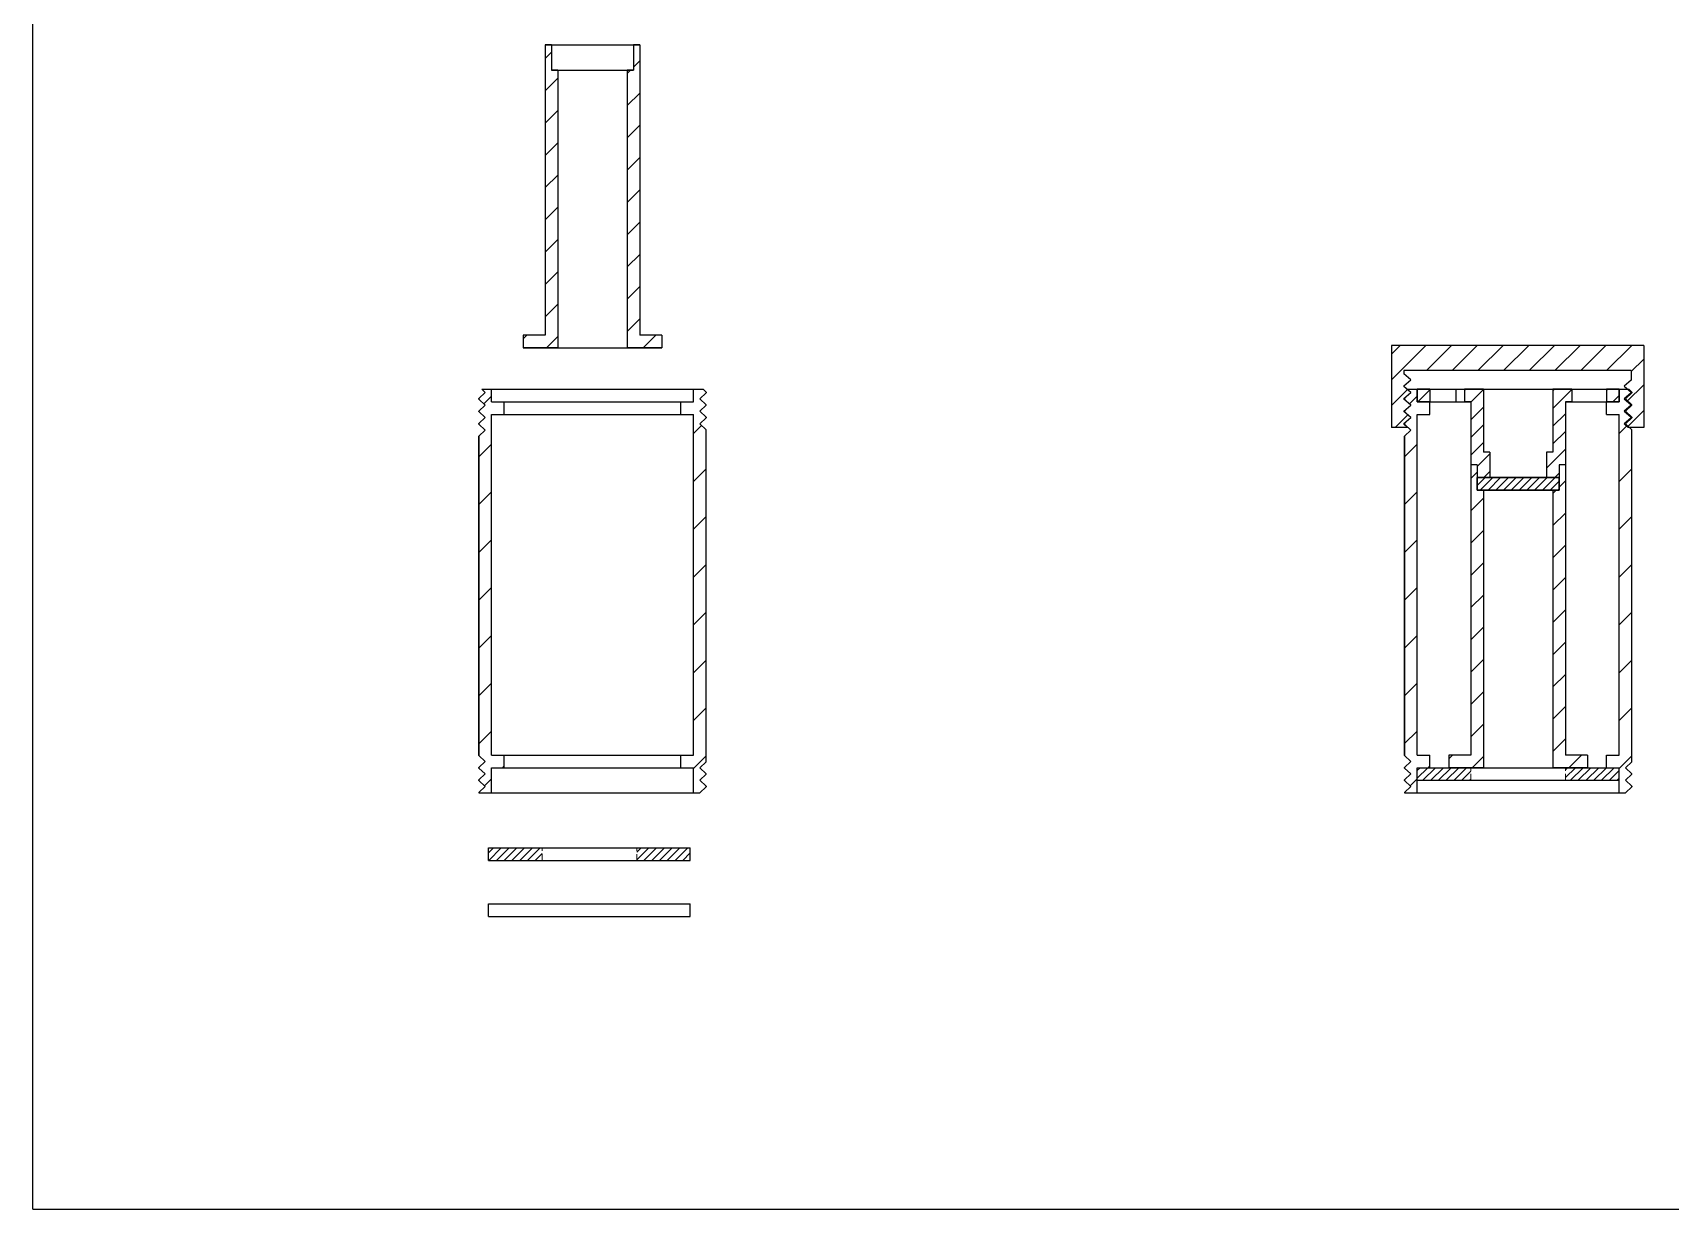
# Model space of a CAD drawing. Header units: inches. Extents: x 0 to 2200, y 53 to 755.
# Drawn here: x 1434.8 to 1694.4, y 56.2 to 242.7 of the extents above; entities that cross this region are included whole.
import ezdxf

# ---------------------------------------------------------------- set-up
doc = ezdxf.new("R2010")
doc.units = ezdxf.units.IN
doc.header["$MEASUREMENT"] = 0
doc.linetypes.add('DASHEDX2', pattern=[1.5, 1, -0.5])
doc.layers.add('02___PRT_ALL_AXES', color=7, linetype='Continuous')
doc.layers.add('hidden lines', color=7, linetype='DASHEDX2', lineweight=13)
doc.layers.add('Outlines', color=7, linetype='Continuous', lineweight=30)

msp = doc.modelspace()

# ---------------------------------------------------------------- hatches: boundary and pattern name
at = {"linetype": 'Continuous'}
h = msp.add_hatch(dxfattribs=at)
h.set_pattern_fill('E', color=2, scale=3.617123, angle=45, style=0, pattern_type=0)
h.set_pattern_definition([(45, (1327.2212, 44.6666), (-2.557692, 2.557692), [])])
edge = h.paths.add_edge_path()
edge.add_line((1530.06, 236.79), (1529.06, 236.79))
edge.add_line((1530.06, 240.79), (1530.06, 236.79))
edge.add_line((1531.06, 240.79), (1530.06, 240.79))
edge.add_line((1531.06, 240.79), (1531.06, 194.79))
edge.add_line((1534.56, 194.79), (1531.06, 194.79))
edge.add_line((1534.56, 194.79), (1534.56, 192.79))
edge.add_line((1534.56, 192.79), (1529.06, 192.79))
edge.add_line((1529.06, 194.79), (1529.06, 192.79))
edge.add_line((1529.06, 236.79), (1529.06, 194.79))
edge = h.paths.add_edge_path()
edge.add_line((1518.06, 236.79), (1517.06, 236.79))
edge.add_line((1518.06, 236.79), (1518.06, 194.79))
edge.add_line((1518.06, 194.79), (1518.06, 192.79))
edge.add_line((1518.06, 192.79), (1512.56, 192.79))
edge.add_line((1512.56, 194.79), (1512.56, 192.79))
edge.add_line((1516.06, 194.79), (1512.56, 194.79))
edge.add_line((1516.06, 240.79), (1516.06, 194.79))
edge.add_line((1517.06, 240.79), (1516.06, 240.79))
edge.add_line((1517.06, 240.79), (1517.06, 236.79))
h = msp.add_hatch(dxfattribs=at)
h.set_pattern_fill('A', color=2, scale=2.88282, angle=45, style=0, pattern_type=0)
h.set_pattern_definition([(45, (1452.5517, -14.0047), (-2.038462, 2.038462), [])])
edge = h.paths.add_edge_path()
edge.add_line((1690.16, 193.15), (1650.16, 193.15))
edge.add_line((1690.16, 193.15), (1690.16, 180.15))
edge.add_line((1690.16, 180.15), (1687.7, 180.15))
edge.add_line((1687.06, 180.7), (1687.7, 180.15))
edge.add_line((1688.16, 181.65), (1687.06, 180.7))
edge.add_line((1688.16, 181.75), (1688.16, 181.65))
edge.add_line((1687.06, 182.7), (1688.16, 181.75))
edge.add_line((1688.16, 183.65), (1687.06, 182.7))
edge.add_line((1688.16, 183.75), (1688.16, 183.65))
edge.add_line((1687.06, 184.7), (1688.16, 183.75))
edge.add_line((1688.16, 185.65), (1687.06, 184.7))
edge.add_line((1688.16, 185.75), (1688.16, 185.65))
edge.add_line((1687.06, 186.7), (1688.16, 185.75))
edge.add_line((1688.16, 187.65), (1687.06, 186.7))
edge.add_line((1688.16, 189.15), (1688.16, 187.65))
edge.add_line((1688.16, 189.15), (1652.16, 189.15))
edge.add_line((1652.16, 189.15), (1652.16, 188.65))
edge.add_line((1653.26, 187.7), (1652.16, 188.65))
edge.add_line((1652.16, 186.75), (1653.26, 187.7))
edge.add_line((1652.16, 186.75), (1652.16, 186.65))
edge.add_line((1653.26, 185.7), (1652.16, 186.65))
edge.add_line((1652.16, 184.75), (1653.26, 185.7))
edge.add_line((1652.16, 184.75), (1652.16, 184.65))
edge.add_line((1653.26, 183.7), (1652.16, 184.65))
edge.add_line((1652.16, 182.75), (1653.26, 183.7))
edge.add_line((1652.16, 182.75), (1652.16, 182.65))
edge.add_line((1653.26, 181.7), (1652.16, 182.65))
edge.add_line((1652.16, 180.75), (1653.26, 181.7))
edge.add_line((1652.16, 180.75), (1652.16, 180.65))
edge.add_line((1652.74, 180.15), (1652.16, 180.65))
edge.add_line((1652.74, 180.15), (1650.16, 180.15))
edge.add_line((1650.16, 193.15), (1650.16, 180.15))
h = msp.add_hatch(dxfattribs=at)
h.set_pattern_fill('C', color=2, scale=5.361845, angle=45, style=0, pattern_type=0)
h.set_pattern_definition([(45, (1299.2737, 7.13), (-3.7914, 3.7914), [])])
edge = h.paths.add_edge_path()
edge.add_line((1505.56, 122.2), (1507.56, 122.2))
edge.add_line((1505.56, 122.25), (1505.56, 122.2))
edge.add_line((1506.56, 123.2), (1505.56, 122.25))
edge.add_line((1505.56, 124.15), (1506.56, 123.2))
edge.add_line((1505.56, 124.15), (1505.56, 124.25))
edge.add_line((1506.56, 125.2), (1505.56, 124.25))
edge.add_line((1505.56, 126.15), (1506.56, 125.2))
edge.add_line((1505.56, 126.15), (1505.56, 126.25))
edge.add_line((1506.56, 127.2), (1505.56, 126.25))
edge.add_line((1505.56, 128.15), (1506.56, 127.2))
edge.add_line((1505.56, 128.15), (1505.56, 178.75))
edge.add_line((1506.56, 179.7), (1505.56, 178.75))
edge.add_line((1505.56, 180.65), (1506.56, 179.7))
edge.add_line((1505.56, 180.65), (1505.56, 180.75))
edge.add_line((1506.56, 181.7), (1505.56, 180.75))
edge.add_line((1505.56, 182.65), (1506.56, 181.7))
edge.add_line((1505.56, 182.65), (1505.56, 182.75))
edge.add_line((1506.56, 183.7), (1505.56, 182.75))
edge.add_line((1505.56, 184.65), (1506.56, 183.7))
edge.add_line((1505.56, 184.65), (1505.56, 184.75))
edge.add_line((1506.56, 185.7), (1505.56, 184.75))
edge.add_line((1506.04, 186.2), (1506.56, 185.7))
edge.add_line((1506.04, 186.2), (1507.56, 186.2))
edge.add_line((1507.56, 184.2), (1507.56, 186.2))
edge.add_line((1507.56, 184.2), (1509.56, 184.2))
edge.add_line((1509.56, 182.2), (1509.56, 184.2))
edge.add_line((1507.56, 182.2), (1509.56, 182.2))
edge.add_line((1507.56, 128.2), (1507.56, 182.2))
edge.add_line((1507.56, 128.2), (1509.56, 128.2))
edge.add_line((1509.56, 126.2), (1509.56, 128.2))
edge.add_line((1507.56, 126.2), (1509.56, 126.2))
edge.add_line((1507.56, 122.2), (1507.56, 126.2))
edge = h.paths.add_edge_path()
edge.add_line((1539.56, 122.2), (1540.56, 122.2))
edge.add_line((1539.56, 122.2), (1539.56, 126.2))
edge.add_line((1537.56, 126.2), (1539.56, 126.2))
edge.add_line((1537.56, 126.2), (1537.56, 128.2))
edge.add_line((1537.56, 128.2), (1539.56, 128.2))
edge.add_line((1539.56, 128.2), (1539.56, 182.2))
edge.add_line((1537.56, 182.2), (1539.56, 182.2))
edge.add_line((1537.56, 182.2), (1537.56, 184.2))
edge.add_line((1537.56, 184.2), (1539.56, 184.2))
edge.add_line((1539.56, 184.2), (1539.56, 186.2))
edge.add_line((1539.56, 186.2), (1541.09, 186.2))
edge.add_line((1541.56, 185.75), (1541.09, 186.2))
edge.add_line((1541.56, 185.75), (1541.56, 185.65))
edge.add_line((1540.56, 184.7), (1541.56, 185.65))
edge.add_line((1541.56, 183.75), (1540.56, 184.7))
edge.add_line((1541.56, 183.65), (1541.56, 183.75))
edge.add_line((1540.56, 182.7), (1541.56, 183.65))
edge.add_line((1541.56, 181.75), (1540.56, 182.7))
edge.add_line((1541.56, 181.65), (1541.56, 181.75))
edge.add_line((1540.56, 180.7), (1541.56, 181.65))
edge.add_line((1541.56, 179.75), (1540.56, 180.7))
edge.add_line((1541.56, 127.15), (1541.56, 179.75))
edge.add_line((1540.56, 126.2), (1541.56, 127.15))
edge.add_line((1541.56, 125.25), (1540.56, 126.2))
edge.add_line((1541.56, 125.15), (1541.56, 125.25))
edge.add_line((1540.56, 124.2), (1541.56, 125.15))
edge.add_line((1541.56, 123.25), (1540.56, 124.2))
edge.add_line((1541.56, 123.15), (1541.56, 123.25))
edge.add_line((1540.56, 122.2), (1541.56, 123.15))
h = msp.add_hatch(dxfattribs=at)
h.set_pattern_fill('C', color=2, scale=5.361845, angle=45, style=0, pattern_type=0)
h.set_pattern_definition([(45, (1445.9695, 7.13), (-3.7914, 3.7914), [])])
edge = h.paths.add_edge_path()
edge.add_line((1652.26, 122.2), (1654.26, 122.2))
edge.add_line((1652.26, 122.25), (1652.26, 122.2))
edge.add_line((1653.26, 123.2), (1652.26, 122.25))
edge.add_line((1652.26, 124.15), (1653.26, 123.2))
edge.add_line((1652.26, 124.15), (1652.26, 124.25))
edge.add_line((1653.26, 125.2), (1652.26, 124.25))
edge.add_line((1652.26, 126.15), (1653.26, 125.2))
edge.add_line((1652.26, 126.15), (1652.26, 126.25))
edge.add_line((1653.26, 127.2), (1652.26, 126.25))
edge.add_line((1652.26, 128.15), (1653.26, 127.2))
edge.add_line((1652.26, 128.15), (1652.26, 178.75))
edge.add_line((1653.26, 179.7), (1652.26, 178.75))
edge.add_line((1652.26, 180.65), (1653.26, 179.7))
edge.add_line((1652.26, 180.65), (1652.26, 180.75))
edge.add_line((1653.26, 181.7), (1652.26, 180.75))
edge.add_line((1652.26, 182.65), (1653.26, 181.7))
edge.add_line((1652.26, 182.65), (1652.26, 182.75))
edge.add_line((1653.26, 183.7), (1652.26, 182.75))
edge.add_line((1652.26, 184.65), (1653.26, 183.7))
edge.add_line((1652.26, 184.65), (1652.26, 184.75))
edge.add_line((1653.26, 185.7), (1652.26, 184.75))
edge.add_line((1652.73, 186.2), (1653.26, 185.7))
edge.add_line((1652.73, 186.2), (1654.26, 186.2))
edge.add_line((1654.26, 184.2), (1654.26, 186.2))
edge.add_line((1654.26, 184.2), (1656.26, 184.2))
edge.add_line((1656.26, 182.2), (1656.26, 184.2))
edge.add_line((1654.26, 182.2), (1656.26, 182.2))
edge.add_line((1654.26, 128.2), (1654.26, 182.2))
edge.add_line((1654.26, 128.2), (1656.26, 128.2))
edge.add_line((1656.26, 126.2), (1656.26, 128.2))
edge.add_line((1654.26, 126.2), (1656.26, 126.2))
edge.add_line((1654.26, 122.2), (1654.26, 126.2))
edge = h.paths.add_edge_path()
edge.add_line((1686.26, 122.2), (1687.26, 122.2))
edge.add_line((1686.26, 122.2), (1686.26, 126.2))
edge.add_line((1684.26, 126.2), (1686.26, 126.2))
edge.add_line((1684.26, 126.2), (1684.26, 128.2))
edge.add_line((1684.26, 128.2), (1686.26, 128.2))
edge.add_line((1686.26, 128.2), (1686.26, 182.2))
edge.add_line((1684.26, 182.2), (1686.26, 182.2))
edge.add_line((1684.26, 182.2), (1684.26, 184.2))
edge.add_line((1684.26, 184.2), (1686.26, 184.2))
edge.add_line((1686.26, 184.2), (1686.26, 186.2))
edge.add_line((1686.26, 186.2), (1687.79, 186.2))
edge.add_line((1688.26, 185.75), (1687.79, 186.2))
edge.add_line((1688.26, 185.75), (1688.26, 185.65))
edge.add_line((1687.26, 184.7), (1688.26, 185.65))
edge.add_line((1688.26, 183.75), (1687.26, 184.7))
edge.add_line((1688.26, 183.65), (1688.26, 183.75))
edge.add_line((1687.26, 182.7), (1688.26, 183.65))
edge.add_line((1688.26, 181.75), (1687.26, 182.7))
edge.add_line((1688.26, 181.65), (1688.26, 181.75))
edge.add_line((1687.26, 180.7), (1688.26, 181.65))
edge.add_line((1688.26, 179.75), (1687.26, 180.7))
edge.add_line((1688.26, 127.15), (1688.26, 179.75))
edge.add_line((1687.26, 126.2), (1688.26, 127.15))
edge.add_line((1688.26, 125.25), (1687.26, 126.2))
edge.add_line((1688.26, 125.15), (1688.26, 125.25))
edge.add_line((1687.26, 124.2), (1688.26, 125.15))
edge.add_line((1688.26, 123.25), (1687.26, 124.2))
edge.add_line((1688.26, 123.15), (1688.26, 123.25))
edge.add_line((1687.26, 122.2), (1688.26, 123.15))
h = msp.add_hatch(dxfattribs=at)
h.set_pattern_fill('D', color=2, scale=1.985338, angle=45, style=0, pattern_type=0)
h.set_pattern_definition([(45, (1445.6266, 42.8472), (-1.403846, 1.403846), [])])
edge = h.paths.add_edge_path()
edge.add_line((1686.26, 186.2), (1684.26, 186.2))
edge.add_line((1686.26, 186.2), (1686.26, 184.2))
edge.add_line((1686.26, 184.2), (1684.26, 184.2))
edge.add_line((1684.26, 186.2), (1684.26, 184.2))
edge = h.paths.add_edge_path()
edge.add_line((1678.76, 186.2), (1675.76, 186.2))
edge.add_line((1678.76, 186.2), (1678.76, 184.2))
edge.add_line((1678.76, 184.2), (1677.76, 184.2))
edge.add_line((1677.76, 184.2), (1677.76, 174.2))
edge.add_line((1677.76, 174.2), (1676.76, 174.2))
edge.add_line((1676.76, 174.2), (1676.76, 172.2))
edge.add_line((1676.76, 172.2), (1674.76, 172.2))
edge.add_line((1674.76, 176.2), (1674.76, 172.2))
edge.add_line((1675.76, 176.2), (1674.76, 176.2))
edge.add_line((1675.76, 186.2), (1675.76, 176.2))
edge = h.paths.add_edge_path()
edge.add_line((1664.76, 186.2), (1661.76, 186.2))
edge.add_line((1664.76, 186.2), (1664.76, 176.2))
edge.add_line((1665.76, 176.2), (1664.76, 176.2))
edge.add_line((1665.76, 176.2), (1665.76, 172.2))
edge.add_line((1665.76, 172.2), (1663.76, 172.2))
edge.add_line((1663.76, 174.2), (1663.76, 172.2))
edge.add_line((1663.76, 174.2), (1662.76, 174.2))
edge.add_line((1662.76, 184.2), (1662.76, 174.2))
edge.add_line((1662.76, 184.2), (1661.76, 184.2))
edge.add_line((1661.76, 186.2), (1661.76, 184.2))
edge = h.paths.add_edge_path()
edge.add_line((1656.26, 186.2), (1654.26, 186.2))
edge.add_line((1656.26, 186.2), (1656.26, 184.2))
edge.add_line((1656.26, 184.2), (1654.26, 184.2))
edge.add_line((1654.26, 186.2), (1654.26, 184.2))
h = msp.add_hatch(dxfattribs=at)
h.set_pattern_fill('E', color=2, scale=3.617123, angle=45, style=0, pattern_type=0)
h.set_pattern_definition([(45, (1473.917, -21.9237), (-2.557692, 2.557692), [])])
edge = h.paths.add_edge_path()
edge.add_line((1676.76, 170.2), (1675.76, 170.2))
edge.add_line((1676.76, 174.2), (1676.76, 170.2))
edge.add_line((1677.76, 174.2), (1676.76, 174.2))
edge.add_line((1677.76, 174.2), (1677.76, 128.2))
edge.add_line((1681.26, 128.2), (1677.76, 128.2))
edge.add_line((1681.26, 128.2), (1681.26, 126.2))
edge.add_line((1681.26, 126.2), (1675.76, 126.2))
edge.add_line((1675.76, 128.2), (1675.76, 126.2))
edge.add_line((1675.76, 170.2), (1675.76, 128.2))
edge = h.paths.add_edge_path()
edge.add_line((1664.76, 170.2), (1663.76, 170.2))
edge.add_line((1664.76, 170.2), (1664.76, 128.2))
edge.add_line((1664.76, 128.2), (1664.76, 126.2))
edge.add_line((1664.76, 126.2), (1659.26, 126.2))
edge.add_line((1659.26, 128.2), (1659.26, 126.2))
edge.add_line((1662.76, 128.2), (1659.26, 128.2))
edge.add_line((1662.76, 174.2), (1662.76, 128.2))
edge.add_line((1663.76, 174.2), (1662.76, 174.2))
edge.add_line((1663.76, 174.2), (1663.76, 170.2))
h = msp.add_hatch()
h.set_pattern_fill('ANSI31', color=2, scale=6.9618)
h.paths.add_polyline_path([(1676.76, 172.2), (1663.76, 172.2), (1663.76, 170.2), (1676.76, 170.2)])
h = msp.add_hatch()
h.set_pattern_fill('ANSI31', color=2, scale=6.9618)
h.paths.add_polyline_path([(1539.06, 113.51), (1530.56, 113.51), (1530.56, 111.51), (1539.06, 111.51)])
h.paths.add_polyline_path([(1515.56, 113.51), (1507.06, 113.51), (1507.06, 111.51), (1515.56, 111.51)])
h.paths.add_polyline_path([(1662.76, 126.2), (1654.26, 126.2), (1654.26, 124.2), (1662.76, 124.2)])
h.paths.add_polyline_path([(1686.26, 126.2), (1677.76, 126.2), (1677.76, 124.2), (1686.26, 124.2)])

# ---------------------------------------------------------------- linework, layer by layer
at = {"color": 7, "linetype": 'Continuous'}
for p, q in [((1434.85, 56.19), (1434.85, 353.19)), ((1516.06, 240.79), (1516.06, 194.79)), ((1517.06, 240.79), (1516.06, 240.79)), ((1516.06, 240.79), (1516.06, 194.79)), ((1516.06, 240.79), (1531.06, 240.79)), ((1517.06, 240.79), (1517.06, 236.79)), ((1517.06, 240.79), (1517.06, 236.79)), ((1530.06, 240.79), (1530.06, 236.79)), ((1531.06, 240.79), (1530.06, 240.79)), ((1530.06, 240.79), (1530.06, 236.79)), ((1531.06, 240.79), (1531.06, 194.79)), ((1531.06, 240.79), (1531.06, 194.79)), ((1518.06, 236.79), (1517.06, 236.79)), ((1517.06, 236.79), (1530.06, 236.79)), ((1518.06, 236.79), (1518.06, 194.79)), ((1518.06, 236.79), (1518.06, 192.79)), ((1530.06, 236.79), (1529.06, 236.79)), ((1529.06, 236.79), (1529.06, 194.79)), ((1529.06, 236.79), (1529.06, 192.79)), ((1512.56, 194.79), (1512.56, 192.79)), ((1516.06, 194.79), (1512.56, 194.79)), ((1516.06, 194.79), (1512.56, 194.79)), ((1512.56, 194.79), (1512.56, 192.79)), ((1518.06, 194.79), (1518.06, 192.79)), ((1529.06, 194.79), (1529.06, 192.79)), ((1534.56, 194.79), (1531.06, 194.79)), ((1534.56, 194.79), (1531.06, 194.79)), ((1534.56, 194.79), (1534.56, 192.79)), ((1534.56, 194.79), (1534.56, 192.79)), ((1518.06, 192.79), (1512.56, 192.79)), ((1512.56, 192.79), (1534.56, 192.79)), ((1534.56, 192.79), (1529.06, 192.79)), ((1690.16, 193.15), (1650.16, 193.15)), ((1650.16, 193.15), (1650.16, 180.15)), ((1650.16, 193.15), (1650.16, 180.15)), ((1690.16, 193.15), (1650.16, 193.15)), ((1690.16, 193.15), (1690.16, 180.15)), ((1690.16, 193.15), (1690.16, 180.15)), ((1688.16, 189.15), (1652.16, 189.15)), ((1652.16, 189.15), (1652.16, 188.65)), ((1652.16, 189.15), (1652.16, 188.65)), ((1688.16, 189.15), (1652.16, 189.15)), ((1653.26, 187.7), (1652.16, 188.65)), ((1653.26, 187.7), (1652.16, 188.65)), ((1652.16, 186.75), (1653.26, 187.7)), ((1652.16, 186.75), (1653.26, 187.7)), ((1688.16, 187.65), (1687.06, 186.7)), ((1688.16, 187.65), (1687.06, 186.7)), ((1688.16, 189.15), (1688.16, 187.65)), ((1688.16, 189.15), (1688.16, 187.65)), ((1506.56, 185.7), (1505.56, 184.75)), ((1506.56, 185.7), (1505.56, 184.75)), ((1505.56, 184.65), (1505.56, 184.75)), ((1505.56, 184.75), (1505.56, 184.65)), ((1505.56, 184.65), (1506.56, 183.7)), ((1505.56, 184.65), (1506.56, 183.7)), ((1506.04, 186.2), (1506.56, 185.7)), ((1506.04, 186.2), (1507.56, 186.2)), ((1506.04, 186.2), (1506.56, 185.7)), ((1506.04, 186.2), (1541.09, 186.2)), ((1507.56, 184.2), (1507.56, 186.2)), ((1507.56, 184.2), (1507.56, 186.2)), ((1539.56, 184.2), (1539.56, 186.2)), ((1539.56, 186.2), (1541.09, 186.2)), ((1539.56, 184.2), (1539.56, 186.2)), ((1540.56, 184.7), (1541.56, 185.65)), ((1540.56, 184.7), (1541.56, 185.65)), ((1541.56, 183.75), (1540.56, 184.7)), ((1541.56, 183.75), (1540.56, 184.7)), ((1541.56, 185.75), (1541.09, 186.2)), ((1541.56, 185.75), (1541.09, 186.2)), ((1541.56, 185.75), (1541.56, 185.65)), ((1541.56, 185.75), (1541.56, 185.65)), ((1652.16, 186.75), (1652.16, 186.65)), ((1652.16, 186.75), (1652.16, 186.65)), ((1653.26, 185.7), (1652.16, 186.65)), ((1653.26, 185.7), (1652.16, 186.65)), ((1652.16, 184.75), (1653.26, 185.7)), ((1652.16, 184.75), (1653.26, 185.7)), ((1652.16, 184.75), (1652.16, 184.65)), ((1652.16, 184.75), (1652.16, 184.65)), ((1653.26, 183.7), (1652.16, 184.65)), ((1653.26, 183.7), (1652.16, 184.65)), ((1653.26, 185.7), (1652.26, 184.75)), ((1653.26, 185.7), (1652.26, 184.75)), ((1652.26, 184.65), (1652.26, 184.75)), ((1652.26, 184.75), (1652.26, 184.65)), ((1652.26, 184.65), (1653.26, 183.7)), ((1652.26, 184.65), (1653.26, 183.7)), ((1652.73, 186.2), (1653.26, 185.7)), ((1652.73, 186.2), (1654.26, 186.2)), ((1652.73, 186.2), (1653.26, 185.7)), ((1652.73, 186.2), (1687.79, 186.2)), ((1654.26, 184.2), (1654.26, 186.2)), ((1654.26, 184.2), (1654.26, 186.2)), ((1656.26, 186.2), (1654.26, 186.2)), ((1654.26, 186.2), (1654.26, 184.2)), ((1654.26, 186.2), (1654.26, 184.2)), ((1654.26, 186.2), (1686.26, 186.2)), ((1656.26, 186.2), (1656.26, 184.2)), ((1656.26, 186.2), (1656.26, 184.2)), ((1660.36, 186.2), (1660.36, 184.2)), ((1664.76, 186.2), (1661.76, 186.2)), ((1661.76, 186.2), (1661.76, 184.2)), ((1661.76, 186.2), (1661.76, 184.2)), ((1664.76, 186.2), (1664.76, 176.2)), ((1664.76, 186.2), (1664.76, 176.2)), ((1678.76, 186.2), (1675.76, 186.2)), ((1675.76, 186.2), (1675.76, 176.2)), ((1675.76, 186.2), (1675.76, 176.2)), ((1678.76, 186.2), (1678.76, 184.2)), ((1678.76, 186.2), (1678.76, 184.2)), ((1686.26, 186.2), (1684.26, 186.2)), ((1684.26, 186.2), (1684.26, 184.2)), ((1684.26, 186.2), (1684.26, 184.2)), ((1686.26, 184.2), (1686.26, 186.2)), ((1686.26, 186.2), (1687.79, 186.2)), ((1686.26, 184.2), (1686.26, 186.2)), ((1686.26, 186.2), (1686.26, 184.2)), ((1686.26, 186.2), (1686.26, 184.2)), ((1687.06, 186.7), (1688.16, 185.75)), ((1687.06, 186.7), (1688.16, 185.75)), ((1688.16, 185.65), (1687.06, 184.7)), ((1688.16, 185.65), (1687.06, 184.7)), ((1687.06, 184.7), (1688.16, 183.75)), ((1687.06, 184.7), (1688.16, 183.75)), ((1687.26, 184.7), (1688.26, 185.65)), ((1687.26, 184.7), (1688.26, 185.65)), ((1688.26, 183.75), (1687.26, 184.7)), ((1688.26, 183.75), (1687.26, 184.7)), ((1688.26, 185.75), (1687.79, 186.2)), ((1688.26, 185.75), (1687.79, 186.2)), ((1688.16, 185.75), (1688.16, 185.65)), ((1688.16, 185.75), (1688.16, 185.65)), ((1688.26, 185.75), (1688.26, 185.65)), ((1688.26, 185.75), (1688.26, 185.65)), ((1506.56, 183.7), (1505.56, 182.75)), ((1506.56, 183.7), (1505.56, 182.75)), ((1505.56, 182.65), (1505.56, 182.75)), ((1505.56, 182.65), (1505.56, 182.75)), ((1505.56, 182.65), (1506.56, 181.7)), ((1505.56, 182.65), (1506.56, 181.7)), ((1506.56, 181.7), (1505.56, 180.75)), ((1506.56, 181.7), (1505.56, 180.75)), ((1507.56, 184.2), (1509.56, 184.2)), ((1507.56, 184.2), (1539.56, 184.2)), ((1507.56, 182.2), (1509.56, 182.2)), ((1507.56, 128.2), (1507.56, 182.2)), ((1507.56, 128.2), (1507.56, 182.2)), ((1507.56, 182.2), (1539.56, 182.2)), ((1509.56, 182.2), (1509.56, 184.2)), ((1509.56, 182.2), (1509.56, 184.2)), ((1537.56, 182.2), (1537.56, 184.2)), ((1537.56, 184.2), (1539.56, 184.2)), ((1537.56, 182.2), (1537.56, 184.2)), ((1537.56, 182.2), (1539.56, 182.2)), ((1539.56, 128.2), (1539.56, 182.2)), ((1539.56, 128.2), (1539.56, 182.2)), ((1540.56, 182.7), (1541.56, 183.65)), ((1540.56, 182.7), (1541.56, 183.65)), ((1541.56, 181.75), (1540.56, 182.7)), ((1541.56, 181.75), (1540.56, 182.7)), ((1541.56, 183.65), (1541.56, 183.75)), ((1541.56, 183.65), (1541.56, 183.75)), ((1541.56, 181.65), (1541.56, 181.75)), ((1541.56, 181.75), (1541.56, 181.65)), ((1652.16, 182.75), (1653.26, 183.7)), ((1652.16, 182.75), (1653.26, 183.7)), ((1652.16, 182.75), (1652.16, 182.65)), ((1652.16, 182.75), (1652.16, 182.65)), ((1653.26, 181.7), (1652.16, 182.65)), ((1653.26, 181.7), (1652.16, 182.65)), ((1652.16, 180.75), (1653.26, 181.7)), ((1652.16, 180.75), (1653.26, 181.7)), ((1653.26, 183.7), (1652.26, 182.75)), ((1653.26, 183.7), (1652.26, 182.75)), ((1652.26, 182.65), (1652.26, 182.75)), ((1652.26, 182.65), (1652.26, 182.75)), ((1652.26, 182.65), (1653.26, 181.7)), ((1652.26, 182.65), (1653.26, 181.7)), ((1653.26, 181.7), (1652.26, 180.75)), ((1653.26, 181.7), (1652.26, 180.75)), ((1654.26, 184.2), (1656.26, 184.2)), ((1656.26, 184.2), (1654.26, 184.2)), ((1654.26, 184.2), (1662.76, 184.2)), ((1654.26, 182.2), (1656.26, 182.2)), ((1654.26, 128.2), (1654.26, 182.2)), ((1654.26, 128.2), (1654.26, 182.2)), ((1656.26, 182.2), (1656.26, 184.2)), ((1656.26, 182.2), (1656.26, 184.2)), ((1662.76, 184.2), (1661.76, 184.2)), ((1662.76, 184.2), (1662.76, 174.2)), ((1662.76, 184.2), (1662.76, 174.2)), ((1678.76, 184.2), (1677.76, 184.2)), ((1677.76, 184.2), (1677.76, 174.2)), ((1677.76, 184.2), (1686.26, 184.2)), ((1677.76, 184.2), (1677.76, 174.2)), ((1684.26, 182.2), (1684.26, 184.2)), ((1684.26, 184.2), (1686.26, 184.2)), ((1684.26, 182.2), (1684.26, 184.2)), ((1686.26, 184.2), (1684.26, 184.2)), ((1684.26, 182.2), (1686.26, 182.2)), ((1686.26, 128.2), (1686.26, 182.2)), ((1686.26, 128.2), (1686.26, 182.2)), ((1688.16, 183.65), (1687.06, 182.7)), ((1688.16, 183.65), (1687.06, 182.7)), ((1687.06, 182.7), (1688.16, 181.75)), ((1687.06, 182.7), (1688.16, 181.75)), ((1687.26, 182.7), (1688.26, 183.65)), ((1687.26, 182.7), (1688.26, 183.65)), ((1688.26, 181.75), (1687.26, 182.7)), ((1688.26, 181.75), (1687.26, 182.7)), ((1688.16, 183.75), (1688.16, 183.65)), ((1688.16, 183.75), (1688.16, 183.65)), ((1688.16, 181.75), (1688.16, 181.65)), ((1688.16, 181.75), (1688.16, 181.65)), ((1688.26, 183.65), (1688.26, 183.75)), ((1688.26, 183.65), (1688.26, 183.75)), ((1688.26, 181.65), (1688.26, 181.75)), ((1688.26, 181.75), (1688.26, 181.65)), ((1505.56, 180.65), (1505.56, 180.75)), ((1505.56, 180.75), (1505.56, 180.65)), ((1505.56, 180.65), (1506.56, 179.7)), ((1505.56, 180.65), (1506.56, 179.7)), ((1506.56, 179.7), (1505.56, 178.75)), ((1506.56, 179.7), (1505.56, 178.75)), ((1540.56, 180.7), (1541.56, 181.65)), ((1540.56, 180.7), (1541.56, 181.65)), ((1541.56, 179.75), (1540.56, 180.7)), ((1541.56, 179.75), (1540.56, 180.7)), ((1541.56, 127.15), (1541.56, 179.75)), ((1541.56, 127.15), (1541.56, 179.75)), ((1652.74, 180.15), (1650.16, 180.15)), ((1652.16, 180.75), (1652.16, 180.65)), ((1652.16, 180.75), (1652.16, 180.65)), ((1652.74, 180.15), (1652.16, 180.65)), ((1652.74, 180.15), (1652.16, 180.65)), ((1652.26, 180.65), (1652.26, 180.75)), ((1652.26, 180.75), (1652.26, 180.65)), ((1652.26, 180.65), (1653.26, 179.7)), ((1652.26, 180.65), (1653.26, 179.7)), ((1653.26, 179.7), (1652.26, 178.75)), ((1653.26, 179.7), (1652.26, 178.75)), ((1688.16, 181.65), (1687.06, 180.7)), ((1688.16, 181.65), (1687.06, 180.7)), ((1687.06, 180.7), (1687.7, 180.15)), ((1687.06, 180.7), (1687.7, 180.15)), ((1687.26, 180.7), (1688.26, 181.65)), ((1687.26, 180.7), (1688.26, 181.65)), ((1688.26, 179.75), (1687.26, 180.7)), ((1688.26, 179.75), (1687.26, 180.7)), ((1690.16, 180.15), (1687.7, 180.15)), ((1688.26, 127.15), (1688.26, 179.75)), ((1688.26, 127.15), (1688.26, 179.75)), ((1505.56, 128.15), (1505.56, 178.75)), ((1505.56, 178.75), (1505.56, 128.15)), ((1652.26, 128.15), (1652.26, 178.75)), ((1652.26, 178.75), (1652.26, 128.15)), ((1662.76, 174.2), (1662.76, 128.2)), ((1663.76, 174.2), (1662.76, 174.2)), ((1662.76, 174.2), (1662.76, 128.2)), ((1663.76, 174.2), (1662.76, 174.2)), ((1663.76, 174.2), (1662.76, 174.2)), ((1663.76, 174.2), (1663.76, 170.2)), ((1663.76, 174.2), (1663.76, 170.2)), ((1663.76, 174.2), (1663.76, 172.2)), ((1663.76, 174.2), (1663.76, 172.2)), ((1665.76, 176.2), (1664.76, 176.2)), ((1665.76, 176.2), (1665.76, 172.2)), ((1665.76, 176.2), (1665.76, 172.2)), ((1674.76, 176.2), (1674.76, 172.2)), ((1675.76, 176.2), (1674.76, 176.2)), ((1674.76, 176.2), (1674.76, 172.2)), ((1676.76, 174.2), (1676.76, 170.2)), ((1677.76, 174.2), (1676.76, 174.2)), ((1676.76, 174.2), (1676.76, 170.2)), ((1677.76, 174.2), (1676.76, 174.2)), ((1676.76, 174.2), (1676.76, 172.2)), ((1677.76, 174.2), (1676.76, 174.2)), ((1676.76, 174.2), (1676.76, 172.2)), ((1677.76, 174.2), (1677.76, 128.2)), ((1677.76, 174.2), (1677.76, 128.2)), ((1665.76, 172.2), (1663.76, 172.2)), ((1663.76, 172.2), (1676.76, 172.2)), ((1676.76, 172.2), (1674.76, 172.2)), ((1664.76, 170.2), (1663.76, 170.2)), ((1663.76, 170.2), (1676.76, 170.2)), ((1664.76, 170.2), (1664.76, 128.2)), ((1664.76, 170.2), (1664.76, 126.2)), ((1676.76, 170.2), (1675.76, 170.2)), ((1675.76, 170.2), (1675.76, 128.2)), ((1675.76, 170.2), (1675.76, 126.2)), ((1505.56, 128.15), (1506.56, 127.2)), ((1505.56, 128.15), (1506.56, 127.2)), ((1506.56, 127.2), (1505.56, 126.25)), ((1506.56, 127.2), (1505.56, 126.25)), ((1507.56, 128.2), (1509.56, 128.2)), ((1507.56, 128.2), (1539.56, 128.2)), ((1509.56, 126.2), (1509.56, 128.2)), ((1509.56, 126.2), (1509.56, 128.2)), ((1537.56, 126.2), (1537.56, 128.2)), ((1537.56, 128.2), (1539.56, 128.2)), ((1537.56, 126.2), (1537.56, 128.2)), ((1652.26, 128.15), (1653.26, 127.2)), ((1652.26, 128.15), (1653.26, 127.2)), ((1653.26, 127.2), (1652.26, 126.25)), ((1653.26, 127.2), (1652.26, 126.25)), ((1654.26, 128.2), (1656.26, 128.2)), ((1656.26, 126.2), (1656.26, 128.2)), ((1656.26, 126.2), (1656.26, 128.2)), ((1659.26, 128.2), (1659.26, 126.2)), ((1662.76, 128.2), (1659.26, 128.2)), ((1662.76, 128.2), (1659.26, 128.2)), ((1659.26, 128.2), (1659.26, 126.2)), ((1664.76, 128.2), (1664.76, 126.2)), ((1675.76, 128.2), (1675.76, 126.2)), ((1681.26, 128.2), (1677.76, 128.2)), ((1681.26, 128.2), (1677.76, 128.2)), ((1681.26, 128.2), (1681.26, 126.2)), ((1681.26, 128.2), (1681.26, 126.2)), ((1684.26, 126.2), (1684.26, 128.2)), ((1684.26, 128.2), (1686.26, 128.2)), ((1684.26, 126.2), (1684.26, 128.2)), ((1505.56, 126.15), (1505.56, 126.25)), ((1505.56, 126.25), (1505.56, 126.15)), ((1505.56, 126.15), (1506.56, 125.2)), ((1505.56, 126.15), (1506.56, 125.2)), ((1506.56, 125.2), (1505.56, 124.25)), ((1506.56, 125.2), (1505.56, 124.25)), ((1507.56, 126.2), (1509.56, 126.2)), ((1507.56, 122.2), (1507.56, 126.2)), ((1507.56, 126.2), (1539.56, 126.2)), ((1507.56, 122.2), (1507.56, 126.2)), ((1537.56, 126.2), (1539.56, 126.2)), ((1539.56, 122.2), (1539.56, 126.2)), ((1539.56, 122.2), (1539.56, 126.2)), ((1540.56, 126.2), (1541.56, 127.15)), ((1540.56, 126.2), (1541.56, 127.15)), ((1541.56, 125.25), (1540.56, 126.2)), ((1541.56, 125.25), (1540.56, 126.2)), ((1540.56, 124.2), (1541.56, 125.15)), ((1540.56, 124.2), (1541.56, 125.15)), ((1541.56, 125.15), (1541.56, 125.25)), ((1541.56, 125.15), (1541.56, 125.25)), ((1652.26, 126.15), (1652.26, 126.25)), ((1652.26, 126.25), (1652.26, 126.15)), ((1652.26, 126.15), (1653.26, 125.2)), ((1652.26, 126.15), (1653.26, 125.2)), ((1653.26, 125.2), (1652.26, 124.25)), ((1653.26, 125.2), (1652.26, 124.25)), ((1654.26, 126.2), (1656.26, 126.2)), ((1654.26, 122.2), (1654.26, 126.2)), ((1654.26, 126.2), (1686.26, 126.2)), ((1654.26, 122.2), (1654.26, 126.2)), ((1664.76, 126.2), (1659.26, 126.2)), ((1659.26, 126.2), (1681.26, 126.2)), ((1681.26, 126.2), (1675.76, 126.2)), ((1684.26, 126.2), (1686.26, 126.2)), ((1686.26, 122.2), (1686.26, 126.2)), ((1686.26, 122.2), (1686.26, 126.2)), ((1687.26, 126.2), (1688.26, 127.15)), ((1687.26, 126.2), (1688.26, 127.15)), ((1688.26, 125.25), (1687.26, 126.2)), ((1688.26, 125.25), (1687.26, 126.2)), ((1687.26, 124.2), (1688.26, 125.15)), ((1687.26, 124.2), (1688.26, 125.15)), ((1688.26, 125.15), (1688.26, 125.25)), ((1688.26, 125.15), (1688.26, 125.25)), ((1505.56, 124.15), (1505.56, 124.25)), ((1505.56, 124.25), (1505.56, 124.15)), ((1505.56, 124.15), (1506.56, 123.2)), ((1505.56, 124.15), (1506.56, 123.2)), ((1506.56, 123.2), (1505.56, 122.25)), ((1506.56, 123.2), (1505.56, 122.25)), ((1505.56, 122.25), (1505.56, 122.2)), ((1505.56, 122.25), (1505.56, 122.2)), ((1505.56, 122.2), (1507.56, 122.2)), ((1505.56, 122.2), (1540.56, 122.2)), ((1539.56, 122.2), (1540.56, 122.2)), ((1541.56, 123.25), (1540.56, 124.2)), ((1541.56, 123.25), (1540.56, 124.2)), ((1540.56, 122.2), (1541.56, 123.15)), ((1540.56, 122.2), (1541.56, 123.15)), ((1541.56, 123.15), (1541.56, 123.25)), ((1541.56, 123.25), (1541.56, 123.15)), ((1652.26, 124.15), (1652.26, 124.25)), ((1652.26, 124.25), (1652.26, 124.15)), ((1652.26, 124.15), (1653.26, 123.2)), ((1652.26, 124.15), (1653.26, 123.2)), ((1653.26, 123.2), (1652.26, 122.25)), ((1653.26, 123.2), (1652.26, 122.25)), ((1652.26, 122.25), (1652.26, 122.2)), ((1652.26, 122.25), (1652.26, 122.2)), ((1652.26, 122.2), (1654.26, 122.2)), ((1652.26, 122.2), (1687.26, 122.2)), ((1686.26, 122.2), (1687.26, 122.2)), ((1688.26, 123.25), (1687.26, 124.2)), ((1688.26, 123.25), (1687.26, 124.2)), ((1687.26, 122.2), (1688.26, 123.15)), ((1687.26, 122.2), (1688.26, 123.15)), ((1688.26, 123.15), (1688.26, 123.25)), ((1688.26, 123.25), (1688.26, 123.15)), ((1434.85, 56.19), (1854.85, 56.19))]:
    msp.add_line(p, q, dxfattribs=at)
at = {"layer": '02___PRT_ALL_AXES', "color": 7, "linetype": 'Continuous'}
for p, q in [((1654.26, 126.2), (1686.26, 126.2)), ((1654.26, 124.2), (1654.26, 126.2)), ((1686.26, 124.2), (1686.26, 126.2)), ((1654.26, 122.2), (1654.26, 124.2)), ((1654.26, 124.2), (1686.26, 124.2)), ((1654.26, 124.2), (1686.26, 124.2)), ((1654.26, 122.2), (1686.26, 122.2)), ((1686.26, 122.2), (1686.26, 124.2)), ((1507.06, 113.51), (1539.06, 113.51)), ((1507.06, 111.51), (1507.06, 113.51)), ((1539.06, 111.51), (1539.06, 113.51)), ((1507.06, 111.51), (1539.06, 111.51)), ((1507.06, 102.6), (1507.06, 104.6)), ((1507.06, 104.6), (1539.06, 104.6)), ((1539.06, 102.6), (1539.06, 104.6)), ((1507.06, 102.6), (1539.06, 102.6))]:
    msp.add_line(p, q, dxfattribs=at)
at = {"layer": 'hidden lines'}
for p, q in [((1662.76, 124.2), (1662.76, 126.2)), ((1677.76, 124.2), (1677.76, 126.2)), ((1515.56, 111.51), (1515.56, 113.51)), ((1530.56, 111.51), (1530.56, 113.51))]:
    msp.add_line(p, q, dxfattribs=at)
at = {"layer": 'Outlines'}
for p, q in [((1676.76, 172.2), (1663.76, 172.2)), ((1663.76, 172.2), (1663.76, 170.2)), ((1676.76, 170.2), (1676.76, 172.2)), ((1663.76, 170.2), (1676.76, 170.2))]:
    msp.add_line(p, q, dxfattribs=at)

doc.saveas('drawing.dxf')
